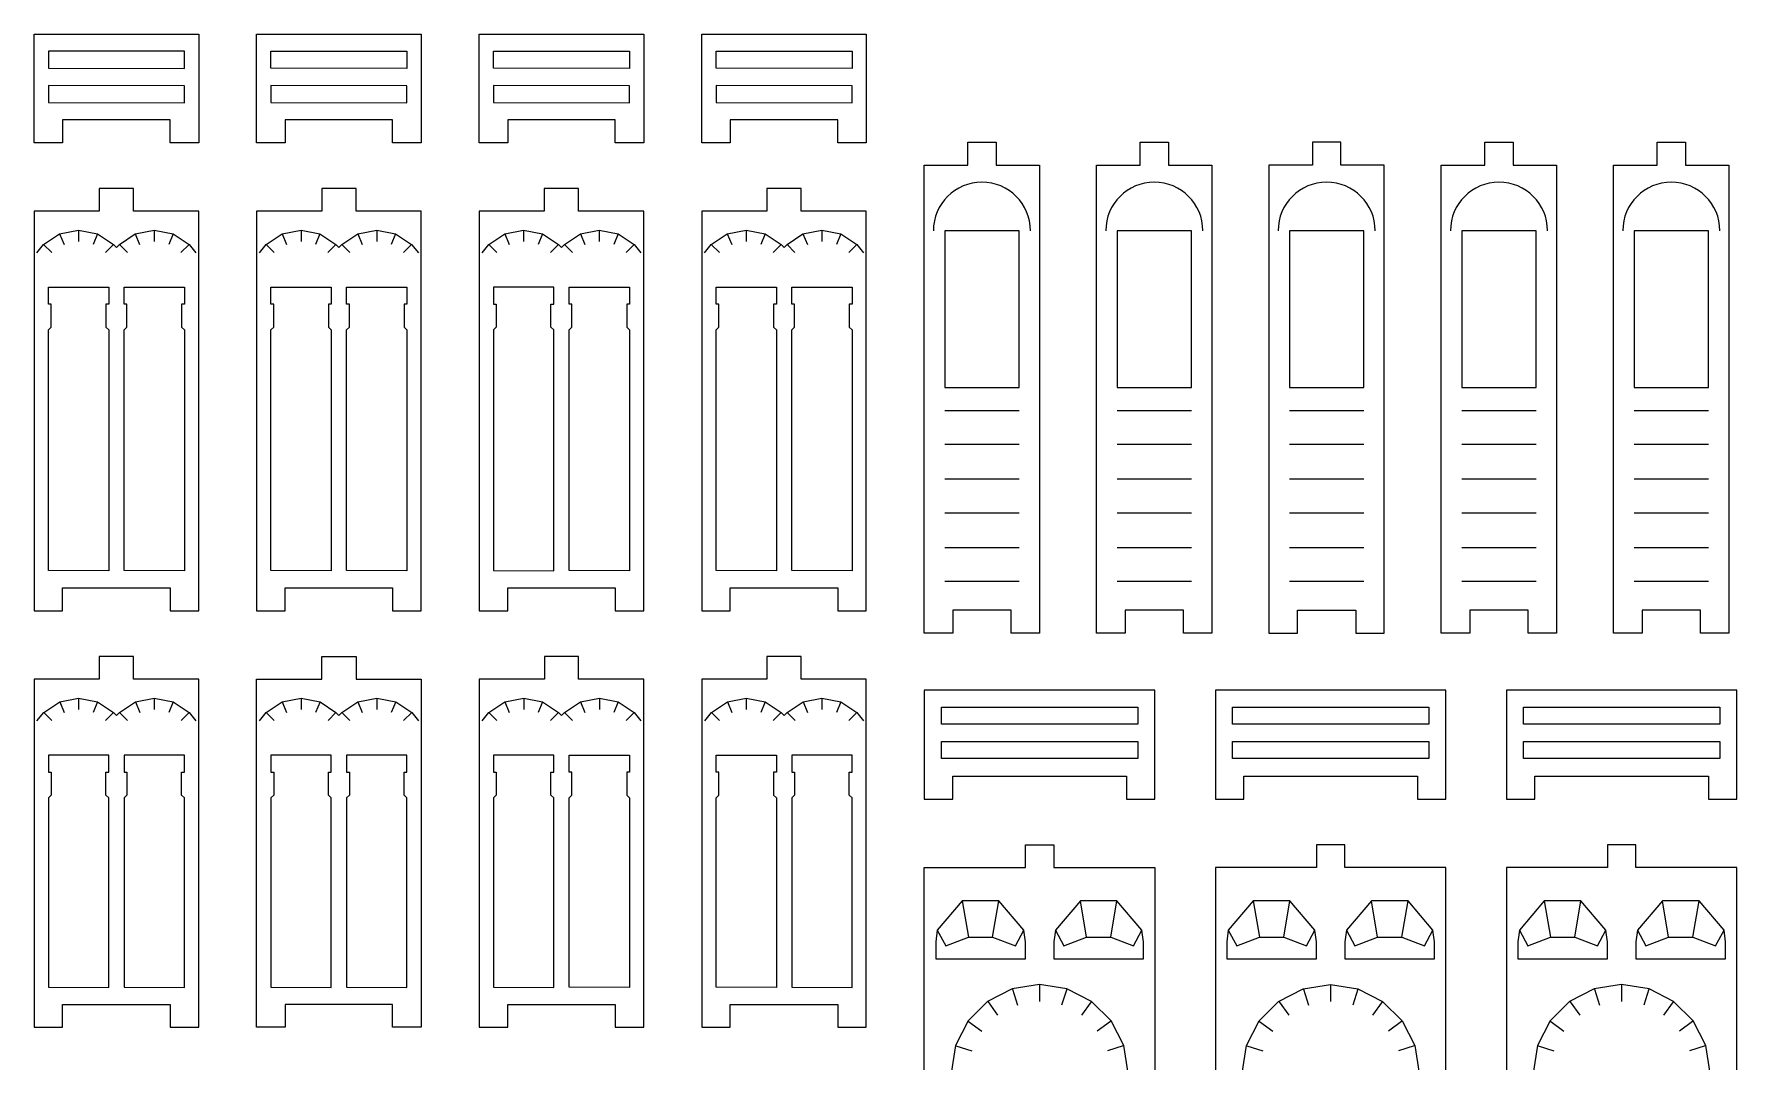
# Model space of a CAD drawing. Header units: millimetres. Extents: x 0 to 786, y -59 to 1053.
# Drawn here: x 402.9 to 639.8, y 227 to 369.9 of the extents above; entities that cross this region are included whole.
import ezdxf

# ---------------------------------------------------------------- set-up
doc = ezdxf.new("R2010")
doc.units = ezdxf.units.MM
for name, color, linetype in [('Part1 engrave', 173, 'Continuous'), ('Part1 Inside Cut', 92, 'Continuous'), ('Part1 Outside cut', 1, 'Continuous')]:
    doc.layers.add(name, color=color, linetype=linetype)

msp = doc.modelspace()

# ---------------------------------------------------------------- linework, layer by layer
at = {"layer": 'Part1 engrave'}
for p, q in [((409.09, 342.66), (409.09, 341.07)), ((411.72, 342.14), (411.11, 340.67)), ((419.61, 342.66), (419.61, 341.07)), ((422.24, 342.14), (421.63, 340.67)), ((440.05, 342.66), (440.05, 341.07)), ((442.67, 342.14), (442.07, 340.67)), ((450.57, 342.66), (450.57, 341.07)), ((453.19, 342.14), (452.59, 340.67)), ((471, 342.66), (471, 341.07)), ((473.63, 342.14), (473.02, 340.67)), ((481.52, 342.66), (481.52, 341.07)), ((484.15, 342.14), (483.54, 340.67)), ((501.96, 342.66), (501.96, 341.07)), ((504.59, 342.14), (503.98, 340.67)), ((512.48, 342.66), (512.48, 341.07)), ((515.11, 342.14), (514.5, 340.67)), ((404.23, 340.65), (405.36, 339.53)), ((424.46, 340.65), (423.34, 339.53)), ((435.19, 340.65), (436.31, 339.53)), ((455.42, 340.65), (454.3, 339.53)), ((466.15, 340.65), (467.27, 339.53)), ((486.38, 340.65), (485.25, 339.53)), ((497.1, 340.65), (498.22, 339.53)), ((517.33, 340.65), (516.21, 339.53)), ((529.58, 317.58), (539.9, 317.58)), ((553.56, 317.58), (563.87, 317.58)), ((577.53, 317.58), (587.85, 317.58)), ((601.5, 317.58), (611.82, 317.58)), ((625.47, 317.58), (635.79, 317.58)), ((539.9, 312.82), (529.58, 312.82)), ((563.87, 312.82), (553.56, 312.82)), ((587.85, 312.82), (577.53, 312.82)), ((611.82, 312.82), (601.5, 312.82)), ((635.79, 312.82), (625.47, 312.82)), ((529.58, 308.05), (539.9, 308.05)), ((553.56, 308.05), (563.87, 308.05)), ((577.53, 308.05), (587.85, 308.05)), ((601.5, 308.05), (611.82, 308.05)), ((625.47, 308.05), (635.79, 308.05)), ((539.9, 303.29), (529.58, 303.29)), ((563.87, 303.29), (553.56, 303.29)), ((587.85, 303.29), (577.53, 303.29)), ((611.82, 303.29), (601.5, 303.29)), ((635.79, 303.29), (625.47, 303.29)), ((529.58, 298.53), (539.9, 298.53)), ((553.56, 298.53), (563.87, 298.53)), ((577.53, 298.53), (587.85, 298.53)), ((601.5, 298.53), (611.82, 298.53)), ((625.47, 298.53), (635.79, 298.53)), ((539.9, 293.77), (529.58, 293.77)), ((563.87, 293.77), (553.56, 293.77)), ((587.85, 293.77), (577.53, 293.77)), ((611.82, 293.77), (601.5, 293.77)), ((635.79, 293.77), (625.47, 293.77)), ((409.1, 277.57), (409.1, 275.99)), ((419.62, 277.57), (419.62, 275.99)), ((440.05, 277.57), (440.05, 275.99)), ((450.57, 277.57), (450.57, 275.99)), ((471.01, 277.57), (471.01, 275.99)), ((481.53, 277.57), (481.53, 275.99)), ((501.97, 277.57), (501.97, 275.99)), ((512.49, 277.57), (512.49, 275.99)), ((404.24, 275.56), (405.36, 274.44)), ((411.73, 277.05), (411.12, 275.58)), ((422.25, 277.05), (421.64, 275.58)), ((424.47, 275.56), (423.35, 274.44)), ((435.2, 275.56), (436.32, 274.44)), ((442.68, 277.05), (442.07, 275.58)), ((453.2, 277.05), (452.59, 275.58)), ((455.43, 275.56), (454.31, 274.44)), ((466.15, 275.56), (467.28, 274.44)), ((473.64, 277.05), (473.03, 275.58)), ((484.16, 277.05), (483.55, 275.58)), ((486.39, 275.56), (485.26, 274.44)), ((497.11, 275.56), (498.23, 274.44)), ((504.59, 277.05), (503.99, 275.58)), ((515.11, 277.05), (514.51, 275.58)), ((517.34, 275.56), (516.22, 274.44)), ((542.76, 237.73), (542.76, 235.35)), ((583.24, 237.73), (583.24, 235.35)), ((623.72, 237.73), (623.72, 235.35))]:
    msp.add_line(p, q, dxfattribs=at)
for points in [[(403.3, 339.49, 0), (404.23, 340.65, 0), (406.46, 342.14, 0), (409.09, 342.66, 0), (411.72, 342.14, 0), (413.93, 340.64, 0)], [(406.46, 342.14, 0), (407.07, 340.67, 0)], [(414.77, 340.64, 0), (416.98, 342.14, 0), (419.61, 342.66, 0), (422.24, 342.14, 0), (424.46, 340.65, 0), (425.4, 339.49, 0)], [(416.98, 342.14, 0), (417.59, 340.67, 0)], [(434.26, 339.49, 0), (435.19, 340.65, 0), (437.42, 342.14, 0), (440.05, 342.66, 0), (442.67, 342.14, 0), (444.89, 340.64, 0)], [(437.42, 342.14, 0), (438.02, 340.67, 0)], [(445.72, 340.64, 0), (447.94, 342.14, 0), (450.57, 342.66, 0), (453.19, 342.14, 0), (455.42, 340.65, 0), (456.36, 339.49, 0)], [(447.94, 342.14, 0), (448.54, 340.67, 0)], [(465.21, 339.49, 0), (466.15, 340.65, 0), (468.37, 342.14, 0), (471, 342.66, 0), (473.63, 342.14, 0), (475.84, 340.64, 0)], [(468.37, 342.14, 0), (468.98, 340.67, 0)], [(476.68, 340.64, 0), (478.89, 342.14, 0), (481.52, 342.66, 0), (484.15, 342.14, 0), (486.38, 340.65, 0), (487.31, 339.49, 0)], [(478.89, 342.14, 0), (479.5, 340.67, 0)], [(496.17, 339.49, 0), (497.1, 340.65, 0), (499.33, 342.14, 0), (501.96, 342.66, 0), (504.59, 342.14, 0), (506.8, 340.64, 0)], [(499.33, 342.14, 0), (499.94, 340.67, 0)], [(507.64, 340.64, 0), (509.85, 342.14, 0), (512.48, 342.66, 0), (515.11, 342.14, 0), (517.33, 340.65, 0), (518.27, 339.49, 0)], [(509.85, 342.14, 0), (510.46, 340.67, 0)], [(415.88, 339.53, 0), (414.77, 340.64, 0), (414.35, 340.24, 0), (413.93, 340.64, 0), (412.82, 339.53, 0)], [(446.83, 339.53, 0), (445.72, 340.64, 0), (445.31, 340.24, 0), (444.89, 340.64, 0), (443.78, 339.53, 0)], [(477.79, 339.53, 0), (476.68, 340.64, 0), (476.26, 340.24, 0), (475.84, 340.64, 0), (474.73, 339.53, 0)], [(508.74, 339.53, 0), (507.64, 340.64, 0), (507.22, 340.24, 0), (506.8, 340.64, 0), (505.69, 339.53, 0)], [(403.31, 274.4, 0), (404.24, 275.56, 0), (406.47, 277.05, 0), (409.1, 277.57, 0), (411.73, 277.05, 0), (413.94, 275.55, 0)], [(414.78, 275.55, 0), (416.99, 277.05, 0), (419.62, 277.57, 0), (422.25, 277.05, 0), (424.47, 275.56, 0), (425.41, 274.4, 0)], [(434.26, 274.4, 0), (435.2, 275.56, 0), (437.43, 277.05, 0), (440.05, 277.57, 0), (442.68, 277.05, 0), (444.89, 275.55, 0)], [(445.73, 275.55, 0), (447.95, 277.05, 0), (450.57, 277.57, 0), (453.2, 277.05, 0), (455.43, 275.56, 0), (456.36, 274.4, 0)], [(465.22, 274.4, 0), (466.15, 275.56, 0), (468.38, 277.05, 0), (471.01, 277.57, 0), (473.64, 277.05, 0), (475.85, 275.55, 0)], [(476.69, 275.55, 0), (478.9, 277.05, 0), (481.53, 277.57, 0), (484.16, 277.05, 0), (486.39, 275.56, 0), (487.32, 274.4, 0)], [(496.18, 274.4, 0), (497.11, 275.56, 0), (499.34, 277.05, 0), (501.97, 277.57, 0), (504.59, 277.05, 0), (506.81, 275.55, 0)], [(507.64, 275.55, 0), (509.86, 277.05, 0), (512.49, 277.57, 0), (515.11, 277.05, 0), (517.34, 275.56, 0), (518.28, 274.4, 0)], [(406.47, 277.05, 0), (407.08, 275.58, 0)], [(415.88, 274.44, 0), (414.78, 275.55, 0), (414.36, 275.16, 0), (413.94, 275.55, 0), (412.83, 274.44, 0)], [(416.99, 277.05, 0), (417.6, 275.58, 0)], [(437.43, 277.05, 0), (438.03, 275.58, 0)], [(446.84, 274.44, 0), (445.73, 275.55, 0), (445.31, 275.16, 0), (444.89, 275.55, 0), (443.79, 274.44, 0)], [(447.95, 277.05, 0), (448.55, 275.58, 0)], [(468.38, 277.05, 0), (468.99, 275.58, 0)], [(477.8, 274.44, 0), (476.69, 275.55, 0), (476.27, 275.16, 0), (475.85, 275.55, 0), (474.74, 274.44, 0)], [(478.9, 277.05, 0), (479.51, 275.58, 0)], [(499.34, 277.05, 0), (499.95, 275.58, 0)], [(508.75, 274.44, 0), (507.64, 275.55, 0), (507.23, 275.16, 0), (506.81, 275.55, 0), (505.7, 274.44, 0)], [(509.86, 277.05, 0), (510.47, 275.58, 0)], [(536.23, 244.33, 0), (539.39, 243.13, 0), (540.56, 245.29, 0), (537.09, 249.37, 0), (532, 249.37, 0), (528.53, 245.29, 0), (529.7, 243.13, 0), (532.86, 244.33, 0)], [(532, 249.37, 0), (532.86, 244.33, 0), (536.23, 244.33, 0), (537.09, 249.37, 0)], [(552.67, 244.33, 0), (555.83, 243.13, 0), (556.99, 245.29, 0), (553.52, 249.37, 0), (548.43, 249.37, 0), (544.96, 245.29, 0), (546.13, 243.13, 0), (549.29, 244.33, 0), (548.43, 249.37, 0)], [(549.29, 244.33, 0), (552.67, 244.33, 0), (553.52, 249.37, 0)], [(576.72, 244.33, 0), (579.88, 243.13, 0), (581.05, 245.29, 0), (577.57, 249.37, 0), (572.48, 249.37, 0), (569.01, 245.29, 0), (570.18, 243.13, 0), (573.34, 244.33, 0)], [(572.48, 249.37, 0), (573.34, 244.33, 0), (576.72, 244.33, 0), (577.57, 249.37, 0)], [(593.15, 244.33, 0), (596.31, 243.13, 0), (597.48, 245.29, 0), (594.01, 249.37, 0), (588.91, 249.37, 0), (585.44, 245.29, 0), (586.61, 243.13, 0), (589.77, 244.33, 0), (588.91, 249.37, 0)], [(589.77, 244.33, 0), (593.15, 244.33, 0), (594.01, 249.37, 0)], [(617.2, 244.33, 0), (620.36, 243.13, 0), (621.53, 245.29, 0), (618.06, 249.37, 0), (612.96, 249.37, 0), (609.49, 245.29, 0), (610.66, 243.13, 0), (613.82, 244.33, 0)], [(612.96, 249.37, 0), (613.82, 244.33, 0), (617.2, 244.33, 0), (618.06, 249.37, 0)], [(633.63, 244.33, 0), (636.79, 243.13, 0), (637.96, 245.29, 0), (634.49, 249.37, 0), (629.39, 249.37, 0), (625.92, 245.29, 0), (627.09, 243.13, 0), (630.25, 244.33, 0), (629.39, 249.37, 0)], [(630.25, 244.33, 0), (633.63, 244.33, 0), (634.49, 249.37, 0)], [(528.53, 245.29, 0), (528.31, 243.68, 0), (528.31, 241.3, 0), (540.78, 241.3, 0), (540.78, 243.68, 0), (540.56, 245.29, 0)], [(544.96, 245.29, 0), (544.75, 243.68, 0), (544.75, 241.3, 0), (557.21, 241.3, 0), (557.21, 243.68, 0), (556.99, 245.29, 0)], [(569.01, 245.29, 0), (568.8, 243.68, 0), (568.8, 241.3, 0), (581.26, 241.3, 0), (581.26, 243.68, 0), (581.05, 245.29, 0)], [(585.44, 245.29, 0), (585.23, 243.68, 0), (585.23, 241.3, 0), (597.69, 241.3, 0), (597.69, 243.68, 0), (597.48, 245.29, 0)], [(609.49, 245.29, 0), (609.28, 243.68, 0), (609.28, 241.3, 0), (621.74, 241.3, 0), (621.74, 243.68, 0), (621.53, 245.29, 0)], [(625.92, 245.29, 0), (625.71, 243.68, 0), (625.71, 241.3, 0), (638.17, 241.3, 0), (638.17, 243.68, 0), (637.96, 245.29, 0)], [(555.06, 225.42, 0), (554.46, 229.23, 0), (552.71, 232.66, 0), (549.99, 235.38, 0), (546.56, 237.13, 0), (542.76, 237.73, 0), (538.96, 237.13, 0), (535.53, 235.38, 0), (532.81, 232.66, 0), (531.06, 229.23, 0), (530.46, 225.42, 0)], [(538.96, 237.13, 0), (538.98, 237.06, 0), (539.69, 234.86, 0)], [(546.56, 237.13, 0), (546.54, 237.06, 0), (545.83, 234.86, 0)], [(570.94, 225.42, 0), (571.54, 229.23, 0), (573.29, 232.66, 0), (576.01, 235.38, 0), (579.44, 237.13, 0), (583.24, 237.73, 0), (587.04, 237.13, 0), (590.47, 235.38, 0), (593.2, 232.66, 0), (594.94, 229.23, 0), (595.55, 225.42, 0)], [(579.44, 237.13, 0), (579.46, 237.06, 0), (580.18, 234.86, 0)], [(587.04, 237.13, 0), (587.02, 237.06, 0), (586.31, 234.86, 0)], [(636.03, 225.42, 0), (635.42, 229.23, 0), (633.68, 232.66, 0), (630.95, 235.38, 0), (627.53, 237.13, 0), (623.72, 237.73, 0), (619.92, 237.13, 0), (616.49, 235.38, 0), (613.77, 232.66, 0), (612.02, 229.23, 0), (611.42, 225.42, 0)], [(619.92, 237.13, 0), (619.94, 237.06, 0), (620.66, 234.86, 0)], [(627.53, 237.13, 0), (627.5, 237.06, 0), (626.79, 234.86, 0)], [(535.53, 235.38, 0), (535.59, 235.3, 0), (536.93, 233.45, 0)], [(549.99, 235.38, 0), (549.93, 235.3, 0), (548.59, 233.45, 0)], [(576.01, 235.38, 0), (576.07, 235.3, 0), (577.41, 233.45, 0)], [(590.47, 235.38, 0), (590.41, 235.3, 0), (589.07, 233.45, 0)], [(616.49, 235.38, 0), (616.55, 235.3, 0), (617.89, 233.45, 0)], [(630.95, 235.38, 0), (630.9, 235.3, 0), (629.56, 233.45, 0)], [(532.81, 232.66, 0), (532.89, 232.6, 0), (534.73, 231.26, 0)], [(552.71, 232.66, 0), (552.63, 232.6, 0), (550.79, 231.26, 0)], [(573.29, 232.66, 0), (573.37, 232.6, 0), (575.22, 231.26, 0)], [(593.2, 232.66, 0), (593.11, 232.6, 0), (591.27, 231.26, 0)], [(613.77, 232.66, 0), (613.85, 232.6, 0), (615.7, 231.26, 0)], [(633.68, 232.66, 0), (633.59, 232.6, 0), (631.75, 231.26, 0)], [(531.06, 229.23, 0), (531.12, 229.21, 0), (533.32, 228.49, 0)], [(554.46, 229.23, 0), (554.4, 229.21, 0), (552.2, 228.49, 0)], [(571.54, 229.23, 0), (571.61, 229.21, 0), (573.81, 228.49, 0)], [(594.94, 229.23, 0), (594.88, 229.21, 0), (592.68, 228.49, 0)], [(612.02, 229.23, 0), (612.09, 229.21, 0), (614.29, 228.49, 0)], [(635.42, 229.23, 0), (635.36, 229.21, 0), (633.16, 228.49, 0)]]:
    msp.add_polyline3d(points, dxfattribs=at)
for centre in [(534.74, 342.58), (558.72, 342.58), (582.69, 342.58), (606.66, 342.58), (630.63, 342.58)]:
    msp.add_arc(centre, 6.75, 360, 180, dxfattribs=at)
at = {"layer": 'Part1 Inside Cut'}
for points in [[(404.89, 367.55, 0), (404.89, 365.17, 0), (423.81, 365.13, 0), (423.81, 367.55, 0)], [(435.84, 367.55, 0), (454.77, 367.55, 0), (454.77, 365.13, 0), (435.84, 365.17, 0)], [(466.8, 367.55, 0), (485.72, 367.55, 0), (485.72, 365.13, 0), (466.8, 365.17, 0)], [(497.76, 367.55, 0), (516.68, 367.55, 0), (516.68, 365.13, 0), (497.76, 365.17, 0)], [(404.89, 362.79, 0), (404.89, 360.41, 0), (423.81, 360.36, 0), (423.81, 362.74, 0)], [(454.77, 362.74, 0), (435.84, 362.79, 0), (435.84, 360.41, 0), (454.77, 360.36, 0)], [(485.72, 362.74, 0), (466.8, 362.79, 0), (466.8, 360.41, 0), (485.72, 360.36, 0)], [(516.68, 360.36, 0), (516.68, 362.74, 0), (497.76, 362.79, 0), (497.76, 360.41, 0)], [(529.58, 320.75, 0), (539.9, 320.75, 0), (539.9, 342.58, 0), (529.58, 342.58, 0)], [(563.87, 320.75, 0), (563.87, 342.58, 0), (553.56, 342.58, 0), (553.56, 320.75, 0)], [(587.85, 320.75, 0), (587.85, 342.58, 0), (577.53, 342.58, 0), (577.53, 320.75, 0)], [(601.5, 320.75, 0), (611.82, 320.75, 0), (611.82, 342.58, 0), (601.5, 342.58, 0)], [(635.79, 320.75, 0), (635.79, 342.58, 0), (625.47, 342.58, 0), (625.47, 320.75, 0)], [(404.89, 332.34, 0), (404.89, 334.72, 0), (413.28, 334.72, 0), (413.28, 332.34, 0), (412.89, 332.34, 0), (412.89, 329.17, 0), (413.28, 328.77, 0), (413.28, 295.27, 0), (404.89, 295.32, 0), (404.89, 328.77, 0), (405.28, 329.17, 0), (405.28, 332.34, 0)], [(423.81, 332.34, 0), (423.41, 332.34, 0), (423.41, 329.17, 0), (423.81, 328.77, 0), (423.81, 295.27, 0), (415.42, 295.32, 0), (415.42, 328.77, 0), (415.81, 329.17, 0), (415.81, 332.34, 0), (415.42, 332.34, 0), (415.42, 334.72, 0), (423.81, 334.72, 0)], [(435.84, 332.34, 0), (435.84, 334.72, 0), (444.24, 334.72, 0), (444.24, 332.34, 0), (443.84, 332.34, 0), (443.84, 329.17, 0), (444.24, 328.77, 0), (444.24, 295.27, 0), (435.84, 295.32, 0), (435.84, 328.77, 0), (436.24, 329.17, 0), (436.24, 332.34, 0)], [(454.77, 332.34, 0), (454.37, 332.34, 0), (454.37, 329.17, 0), (454.77, 328.77, 0), (454.77, 295.27, 0), (446.37, 295.32, 0), (446.37, 328.77, 0), (446.77, 329.17, 0), (446.77, 332.34, 0), (446.37, 332.34, 0), (446.37, 334.72, 0), (454.77, 334.72, 0)], [(466.8, 332.34, 0), (467.2, 332.34, 0), (467.2, 329.17, 0), (466.8, 328.77, 0), (466.8, 295.32, 0), (475.2, 295.27, 0), (475.2, 328.77, 0), (474.8, 329.17, 0), (474.8, 332.34, 0), (475.2, 332.34, 0), (475.2, 334.72, 0), (466.8, 334.72, 0)], [(485.72, 332.34, 0), (485.33, 332.34, 0), (485.33, 329.17, 0), (485.72, 328.77, 0), (485.72, 295.27, 0), (477.33, 295.32, 0), (477.33, 328.77, 0), (477.72, 329.17, 0), (477.72, 332.34, 0), (477.33, 332.34, 0), (477.33, 334.72, 0), (485.72, 334.72, 0)], [(497.76, 332.34, 0), (497.76, 334.72, 0), (506.15, 334.72, 0), (506.15, 332.34, 0), (505.75, 332.34, 0), (505.75, 329.17, 0), (506.15, 328.77, 0), (506.15, 295.27, 0), (497.76, 295.32, 0), (497.76, 328.77, 0), (498.15, 329.17, 0), (498.15, 332.34, 0)], [(516.68, 332.34, 0), (516.28, 332.34, 0), (516.28, 329.17, 0), (516.68, 328.77, 0), (516.68, 295.27, 0), (508.28, 295.32, 0), (508.28, 328.77, 0), (508.68, 329.17, 0), (508.68, 332.34, 0), (508.28, 332.34, 0), (508.28, 334.72, 0), (516.68, 334.72, 0)], [(529.11, 273.92, 0), (529.11, 276.3, 0), (556.41, 276.3, 0), (556.41, 273.92, 0)], [(569.59, 276.3, 0), (596.89, 276.3, 0), (596.89, 273.92, 0), (569.59, 273.92, 0)], [(610.07, 273.92, 0), (610.07, 276.3, 0), (637.38, 276.3, 0), (637.38, 273.92, 0)], [(529.11, 271.54, 0), (556.41, 271.54, 0), (556.41, 269.16, 0), (529.11, 269.16, 0)], [(596.89, 271.54, 0), (596.89, 269.16, 0), (569.59, 269.16, 0), (569.59, 271.54, 0)], [(637.38, 271.54, 0), (637.38, 269.16, 0), (610.07, 269.16, 0), (610.07, 271.54, 0)], [(404.89, 267.26, 0), (405.28, 267.26, 0), (405.28, 264.08, 0), (404.89, 263.68, 0), (404.89, 237.38, 0), (413.28, 237.33, 0), (413.28, 263.68, 0), (412.89, 264.08, 0), (412.89, 267.26, 0), (413.28, 267.26, 0), (413.28, 269.64, 0), (404.89, 269.64, 0)], [(423.81, 267.26, 0), (423.81, 269.64, 0), (415.42, 269.64, 0), (415.42, 267.26, 0), (415.81, 267.26, 0), (415.81, 264.08, 0), (415.42, 263.68, 0), (415.42, 237.38, 0), (423.81, 237.33, 0), (423.81, 263.68, 0), (423.41, 264.08, 0), (423.41, 267.26, 0)], [(435.84, 267.26, 0), (436.24, 267.26, 0), (436.24, 264.08, 0), (435.84, 263.68, 0), (435.84, 237.38, 0), (444.24, 237.33, 0), (444.24, 263.68, 0), (443.84, 264.08, 0), (443.84, 267.26, 0), (444.24, 267.26, 0), (444.24, 269.64, 0), (435.84, 269.64, 0)], [(454.77, 267.26, 0), (454.77, 269.64, 0), (446.37, 269.64, 0), (446.37, 267.26, 0), (446.77, 267.26, 0), (446.77, 264.08, 0), (446.37, 263.68, 0), (446.37, 237.38, 0), (454.77, 237.33, 0), (454.77, 263.68, 0), (454.37, 264.08, 0), (454.37, 267.26, 0)], [(466.8, 267.26, 0), (467.2, 267.26, 0), (467.2, 264.08, 0), (466.8, 263.68, 0), (466.8, 237.38, 0), (475.2, 237.33, 0), (475.2, 263.68, 0), (474.8, 264.08, 0), (474.8, 267.26, 0), (475.2, 267.26, 0), (475.2, 269.64, 0), (466.8, 269.64, 0)], [(485.72, 267.26, 0), (485.33, 267.26, 0), (485.33, 264.08, 0), (485.72, 263.68, 0), (485.72, 237.33, 0), (477.33, 237.38, 0), (477.33, 263.68, 0), (477.72, 264.08, 0), (477.72, 267.26, 0), (477.33, 267.26, 0), (477.33, 269.64, 0), (485.72, 269.64, 0)], [(497.76, 267.26, 0), (497.76, 269.64, 0), (506.15, 269.64, 0), (506.15, 267.26, 0), (505.75, 267.26, 0), (505.75, 264.08, 0), (506.15, 263.68, 0), (506.15, 237.33, 0), (497.76, 237.38, 0), (497.76, 263.68, 0), (498.15, 264.08, 0), (498.15, 267.26, 0)], [(516.68, 267.26, 0), (516.68, 269.64, 0), (508.28, 269.64, 0), (508.28, 267.26, 0), (508.68, 267.26, 0), (508.68, 264.08, 0), (508.28, 263.68, 0), (508.28, 237.38, 0), (516.68, 237.33, 0), (516.68, 263.68, 0), (516.28, 264.08, 0), (516.28, 267.26, 0)]]:
    msp.add_polyline3d(points, close=True, dxfattribs=at)
at = {"layer": 'Part1 Outside cut'}
for points in [[(406.87, 354.81, 0), (402.9, 354.81, 0), (402.9, 369.93, 0), (425.8, 369.93, 0), (425.8, 354.81, 0), (421.83, 354.81, 0), (421.83, 357.98, 0), (406.87, 357.98, 0)], [(437.83, 354.81, 0), (433.86, 354.81, 0), (433.86, 369.93, 0), (456.75, 369.93, 0), (456.75, 354.81, 0), (452.78, 354.81, 0), (452.78, 357.98, 0), (437.83, 357.98, 0)], [(468.78, 354.81, 0), (464.81, 354.81, 0), (464.81, 369.93, 0), (487.71, 369.93, 0), (487.71, 354.81, 0), (483.74, 354.81, 0), (483.74, 357.98, 0), (468.78, 357.98, 0)], [(499.74, 354.81, 0), (495.77, 354.81, 0), (495.77, 369.93, 0), (518.66, 369.93, 0), (518.66, 354.81, 0), (514.7, 354.81, 0), (514.7, 357.98, 0), (499.74, 357.98, 0)], [(538.79, 286.62, 0), (538.79, 289.8, 0), (530.7, 289.8, 0), (530.7, 286.62, 0), (526.73, 286.62, 0), (526.73, 351.71, 0), (532.76, 351.71, 0), (532.76, 354.89, 0), (536.73, 354.89, 0), (536.73, 351.71, 0), (542.76, 351.71, 0), (542.76, 286.62, 0)], [(562.76, 286.62, 0), (562.76, 289.8, 0), (554.67, 289.8, 0), (554.67, 286.62, 0), (550.7, 286.62, 0), (550.7, 351.71, 0), (556.73, 351.71, 0), (556.73, 354.89, 0), (560.7, 354.89, 0), (560.7, 351.71, 0), (566.73, 351.71, 0), (566.73, 286.62, 0)], [(586.73, 286.62, 0), (590.7, 286.62, 0), (590.7, 351.71, 0), (584.67, 351.71, 0), (584.67, 354.89, 0), (580.7, 354.89, 0), (580.7, 351.71, 0), (574.67, 351.71, 0), (574.67, 286.62, 0), (578.64, 286.62, 0), (578.64, 289.8, 0), (586.73, 289.8, 0)], [(610.71, 286.62, 0), (610.71, 289.8, 0), (602.61, 289.8, 0), (602.61, 286.62, 0), (598.64, 286.62, 0), (598.64, 351.71, 0), (604.67, 351.71, 0), (604.67, 354.89, 0), (608.64, 354.89, 0), (608.64, 351.71, 0), (614.67, 351.71, 0), (614.67, 286.62, 0)], [(634.68, 286.62, 0), (634.68, 289.8, 0), (626.58, 289.8, 0), (626.58, 286.62, 0), (622.61, 286.62, 0), (622.61, 351.71, 0), (628.64, 351.71, 0), (628.64, 354.89, 0), (632.61, 354.89, 0), (632.61, 351.71, 0), (638.65, 351.71, 0), (638.65, 286.62, 0)], [(406.87, 289.72, 0), (406.87, 292.89, 0), (421.83, 292.89, 0), (421.83, 289.72, 0), (425.8, 289.72, 0), (425.8, 345.28, 0), (416.73, 345.28, 0), (416.73, 348.46, 0), (411.96, 348.46, 0), (411.96, 345.28, 0), (402.9, 345.28, 0), (402.9, 289.72, 0)], [(452.78, 289.72, 0), (456.75, 289.72, 0), (456.75, 345.28, 0), (447.69, 345.28, 0), (447.69, 348.46, 0), (442.92, 348.46, 0), (442.92, 345.28, 0), (433.86, 345.28, 0), (433.86, 289.72, 0), (437.83, 289.72, 0), (437.83, 292.89, 0), (452.78, 292.89, 0)], [(483.74, 289.72, 0), (487.71, 289.72, 0), (487.71, 345.28, 0), (478.64, 345.28, 0), (478.64, 348.46, 0), (473.87, 348.46, 0), (473.87, 345.28, 0), (464.81, 345.28, 0), (464.81, 289.72, 0), (468.78, 289.72, 0), (468.78, 292.89, 0), (483.74, 292.89, 0)], [(499.74, 289.72, 0), (499.74, 292.89, 0), (514.7, 292.89, 0), (514.7, 289.72, 0), (518.66, 289.72, 0), (518.66, 345.28, 0), (509.6, 345.28, 0), (509.6, 348.46, 0), (504.83, 348.46, 0), (504.83, 345.28, 0), (495.77, 345.28, 0), (495.77, 289.72, 0)], [(406.87, 231.78, 0), (406.87, 234.95, 0), (421.83, 234.95, 0), (421.83, 231.78, 0), (425.8, 231.78, 0), (425.8, 280.19, 0), (416.73, 280.19, 0), (416.73, 283.37, 0), (411.97, 283.37, 0), (411.97, 280.19, 0), (402.9, 280.19, 0), (402.9, 231.78, 0)], [(452.78, 231.78, 0), (452.78, 234.95, 0), (437.83, 234.95, 0), (437.83, 231.78, 0), (433.86, 231.78, 0), (433.86, 280.19, 0), (442.92, 280.19, 0), (442.92, 283.37, 0), (447.69, 283.37, 0), (447.69, 280.19, 0), (456.75, 280.19, 0), (456.75, 231.78, 0)], [(468.78, 231.78, 0), (468.78, 234.95, 0), (483.74, 234.95, 0), (483.74, 231.78, 0), (487.71, 231.78, 0), (487.71, 280.19, 0), (478.64, 280.19, 0), (478.64, 283.37, 0), (473.88, 283.37, 0), (473.88, 280.19, 0), (464.81, 280.19, 0), (464.81, 231.78, 0)], [(514.7, 231.78, 0), (518.66, 231.78, 0), (518.66, 280.19, 0), (509.6, 280.19, 0), (509.6, 283.37, 0), (504.84, 283.37, 0), (504.84, 280.19, 0), (495.77, 280.19, 0), (495.77, 231.78, 0), (499.74, 231.78, 0), (499.74, 234.95, 0), (514.7, 234.95, 0)], [(530.7, 263.52, 0), (530.7, 266.7, 0), (554.83, 266.7, 0), (554.83, 263.52, 0), (558.79, 263.52, 0), (558.79, 278.69, 0), (526.73, 278.69, 0), (526.73, 263.52, 0)], [(595.31, 263.52, 0), (599.28, 263.52, 0), (599.28, 278.69, 0), (567.21, 278.69, 0), (567.21, 263.52, 0), (571.18, 263.52, 0), (571.18, 266.7, 0), (595.31, 266.7, 0)], [(611.66, 263.52, 0), (611.66, 266.7, 0), (635.79, 266.7, 0), (635.79, 263.52, 0), (639.76, 263.52, 0), (639.76, 278.69, 0), (607.69, 278.69, 0), (607.69, 263.52, 0)], [(544.75, 257.18, 0), (544.75, 254, 0), (558.79, 254, 0), (558.79, 188.91, 0), (554.83, 188.91, 0), (554.83, 192.09, 0), (530.7, 192.09, 0), (530.7, 188.91, 0), (526.73, 188.91, 0), (526.73, 254, 0), (540.78, 254, 0), (540.78, 257.18, 0)], [(571.18, 188.91, 0), (571.18, 192.09, 0), (595.31, 192.09, 0), (595.31, 188.91, 0), (599.28, 188.91, 0), (599.28, 254, 0), (585.23, 254, 0), (585.23, 257.18, 0), (581.26, 257.18, 0), (581.26, 254, 0), (567.21, 254, 0), (567.21, 188.91, 0)], [(621.74, 257.18, 0), (621.74, 254, 0), (607.69, 254, 0), (607.69, 188.91, 0), (611.66, 188.91, 0), (611.66, 192.09, 0), (635.79, 192.09, 0), (635.79, 188.91, 0), (639.76, 188.91, 0), (639.76, 254, 0), (625.71, 254, 0), (625.71, 257.18, 0)]]:
    msp.add_polyline3d(points, close=True, dxfattribs=at)

doc.saveas('drawing.dxf')
